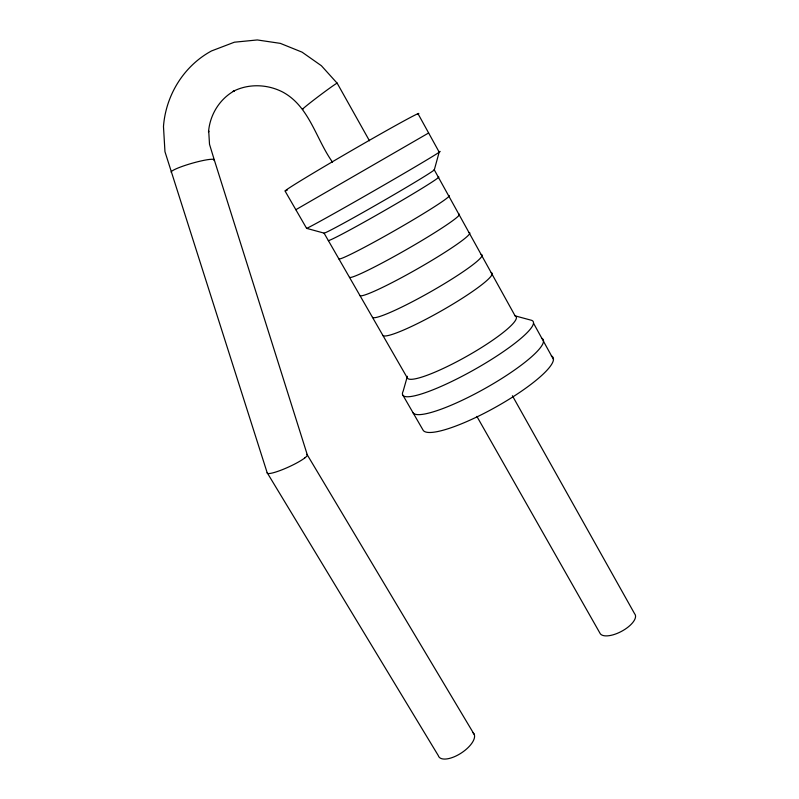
<?xml version="1.0" encoding="UTF-8"?>
<svg xmlns="http://www.w3.org/2000/svg" width="799" height="799" viewBox="0 0 799 799"><rect width="100%" height="100%" fill="white"/><g stroke="black" fill="none" stroke-linecap="round" stroke-linejoin="round"><path stroke-width="1.2" d="M407.38 376.289L403.175 391.14A74.856 13.004 -29.4 0 0 470.921 371.545A74.856 13.004 -29.4 0 0 531.764 320.369L515.105 315.865L434.107 169.538M295.85 209.708L428.634 132.984M285.023 190.971L306.606 228.354L324.054 233.118A63.82 1.618 -29.9 0 0 377.088 204.434A63.82 1.618 -29.9 0 0 434.286 169.927L439.19 152.12L418.027 113.738M369.478 140.804L337.218 83.266L321.378 65.718L302.062 52.145L280.309 43.366L257.308 39.95L234.377 42.207L211.525 50.936C183.74 65.967 165.822 95.201 163.475 126.532L164.964 151.7L267.156 472.698L438.281 755.564A20.974 9.248 -33.3 0 0 461.622 752.798A20.974 9.248 -33.3 0 0 472.828 732.603M474.276 734.521L307.355 454.991L214.222 159.71L209.508 144.279L208.699 130.876L208.519 132.125C209.777 115.066 219.425 99.116 234.467 90.756L233.038 91.416C248.539 83.466 267.285 84.115 282.666 92.025C309.383 106.307 315.965 139.076 332.514 162.137M402.876 395.145L423.18 430.311A74.457 15.431 -29.2 0 0 500.554 404.374A74.457 15.431 -29.2 0 0 551.34 355.885M324.054 233.118L407.52 378.267A62.442 10.207 -29.4 0 0 470.931 353.927A62.442 10.207 -29.4 0 0 515.105 315.865M476.873 416.389L600.309 633.787A19.925 8.469 -28.2 0 0 623.04 630.511A19.925 8.469 -28.2 0 0 634.606 613.742L512.399 395.755M533.552 323.275L553.437 359.35M468.963 232.499A63.231 5.363 -29.7 0 1 421.642 266.427A63.231 5.363 -29.7 0 1 359.969 295.58M481.108 254.452A63.021 6.652 -29.6 0 1 434.626 289.478A63.021 6.652 -29.6 0 1 372.494 317.353M458.776 214.102A63.401 4.275 -29.8 0 1 410.746 247.091A63.401 4.275 -29.8 0 1 349.473 277.333M448.539 195.605A63.58 3.176 -29.8 0 1 399.8 227.655A63.58 3.176 -29.8 0 1 338.926 258.976M438.242 176.998A63.75 2.057 -29.9 0 1 388.783 208.1A63.75 2.057 -29.9 0 1 328.319 240.529M438.901 151.94A76.764 1.129 -29.9 0 1 378.736 188.075A76.764 1.129 -29.9 0 1 306.606 228.354M287.25 190.162A77.193 1.618 -30.1 0 1 347.485 152.949A77.193 1.618 -30.1 0 1 418.087 114.187M491.175 272.629A62.851 7.71 -29.6 0 1 445.373 308.564A62.851 7.71 -29.6 0 1 382.861 335.38M541.582 338.177A74.657 14.222 -29.3 0 1 489.987 385.627A74.657 14.222 -29.3 0 1 413.053 412.773M267.146 472.698A21.813 3.366 -24.5 0 0 276.804 471.7A22.132 3.406 -24.5 0 0 304.669 458.037M306.646 454.341A21.803 3.356 -24.5 0 1 304.679 458.027M171.366 172.414A22.402 2.826 -16 0 1 193.298 162.916A22.402 2.826 -16 0 1 213.972 160.539M302.911 109.193A21.533 0.699 -37 0 1 311.9 101.463A21.873 0.709 -37 0 1 335.52 84.095A21.533 0.699 -37 0 1 337.228 83.266"/></g></svg>
